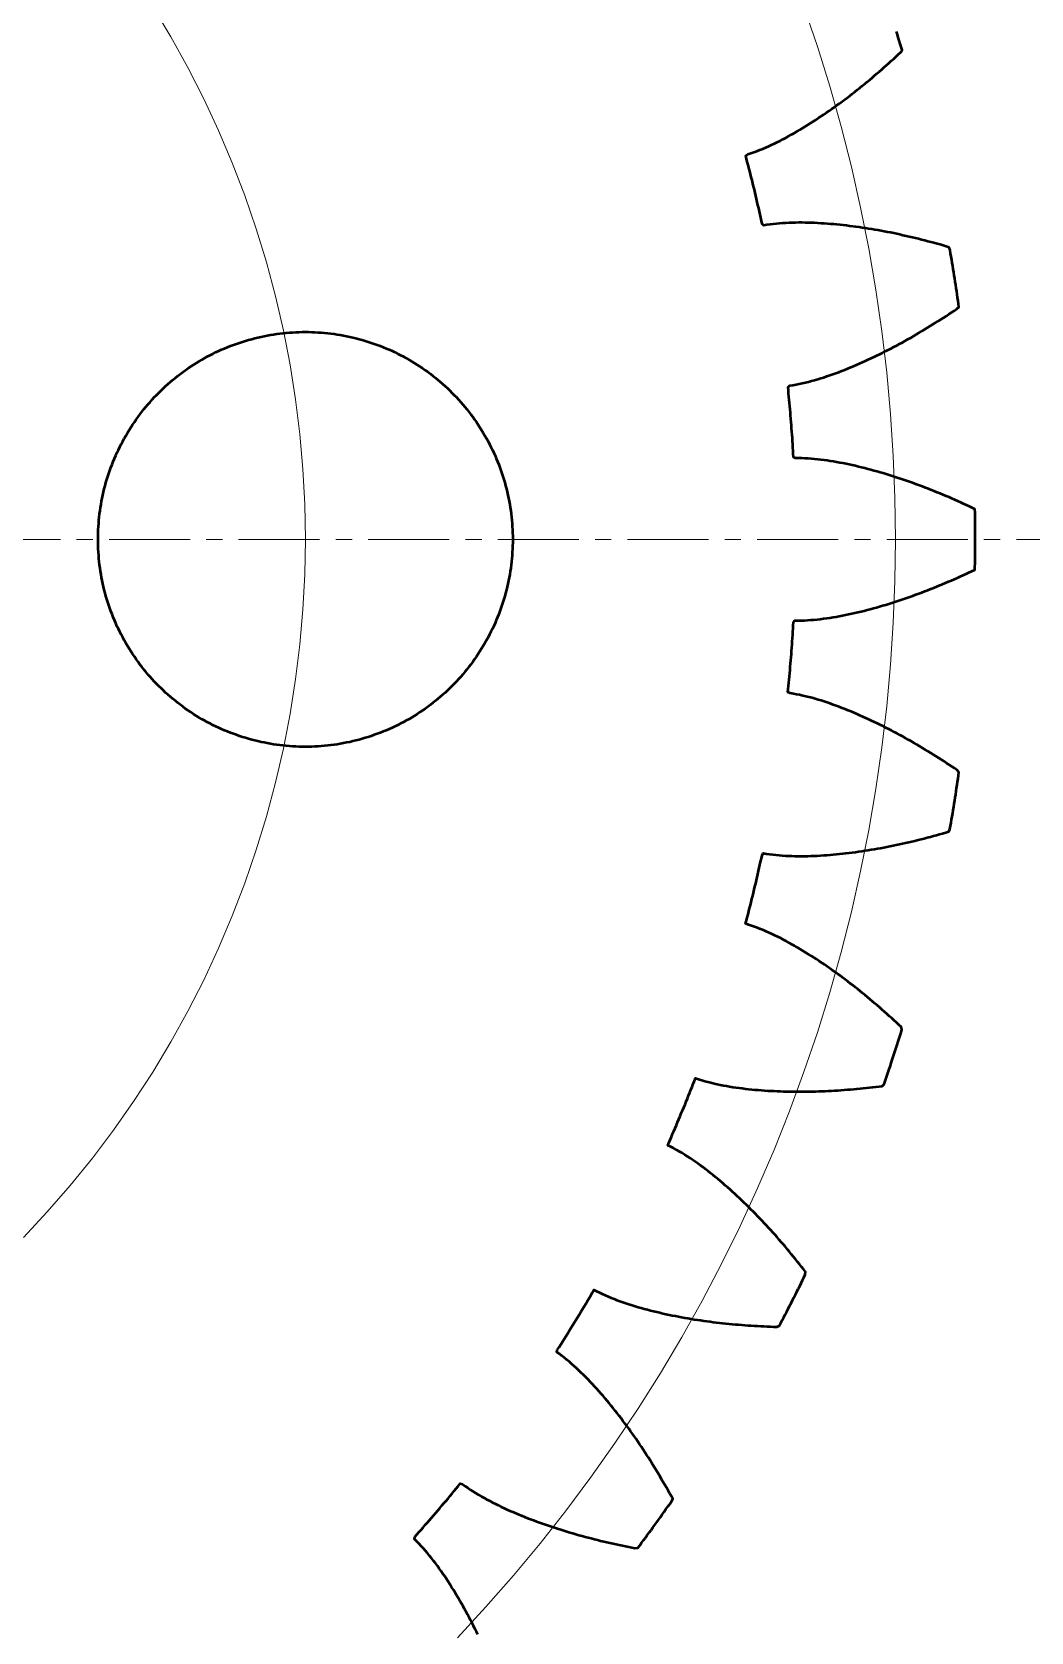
# Model space of a CAD drawing. Header units: millimetres. Extents: x 0 to 420, y 0 to 297.
# Drawn here: x 201.46 to 217.12, y 107.88 to 132.95 of the extents above; entities that cross this region are included whole.
import ezdxf

# ---------------------------------------------------------------- set-up
doc = ezdxf.new("R2010")
doc.units = ezdxf.units.MM
doc.linetypes.add('CENTER', pattern=[5.08, 3.175, -0.635, 0.635, -0.635])
doc.layers.add('AXIS', color=1, linetype='CENTER', lineweight=18)
doc.layers.add('VIS', color=7, linetype='CONTINUOUS', lineweight=50)

msp = doc.modelspace()

# ---------------------------------------------------------------- linework, layer by layer
at = {"layer": 'AXIS', "ltscale": 0.4}
for points in [[(205.75, 125), (205.74, 125.55), (205.712, 126.099), (205.664, 126.646), (205.597, 127.192), (205.511, 127.735), (205.406, 128.275), (205.282, 128.81), (205.14, 129.341), (204.979, 129.867), (204.8, 130.387), (204.603, 130.9), (204.388, 131.406), (204.156, 131.904), (203.906, 132.394), (203.64, 132.875), (203.357, 133.346)], [(215, 125), (214.991, 125.654), (214.966, 126.308), (214.923, 126.961), (214.863, 127.613), (214.786, 128.263), (214.692, 128.911), (214.581, 129.556), (214.454, 130.198), (214.309, 130.836), (214.148, 131.47), (213.97, 132.1), (213.776, 132.725), (213.566, 133.345)], [(160, 125), (220, 125)], [(201.33, 114.059), (201.705, 114.461), (202.065, 114.876), (202.411, 115.303), (202.742, 115.742), (203.057, 116.193), (203.357, 116.654), (203.64, 117.125), (203.906, 117.606), (204.156, 118.096), (204.388, 118.594), (204.603, 119.1), (204.8, 119.613), (204.979, 120.133), (205.14, 120.659), (205.282, 121.19), (205.406, 121.725), (205.511, 122.265), (205.597, 122.808), (205.664, 123.354), (205.712, 123.901), (205.74, 124.45), (205.75, 125)], [(208.134, 107.791), (208.579, 108.272), (209.01, 108.764), (209.429, 109.267), (209.834, 109.781), (210.225, 110.305), (210.603, 110.84), (210.967, 111.384), (211.316, 111.938), (211.651, 112.5), (211.97, 113.071), (212.275, 113.65), (212.565, 114.237), (212.839, 114.832), (213.097, 115.433), (213.34, 116.041), (213.566, 116.655), (213.776, 117.275), (213.97, 117.9), (214.148, 118.53), (214.309, 119.164), (214.454, 119.802), (214.581, 120.444), (214.692, 121.089), (214.786, 121.737), (214.863, 122.387), (214.923, 123.039), (214.966, 123.692), (214.991, 124.346), (215, 125)]]:
    msp.add_lwpolyline(points, dxfattribs=at)
at = {"layer": 'VIS'}
msp.add_lwpolyline([(208.453, 107.841), (208.431, 107.885), (208.409, 107.93), (208.386, 107.975), (208.363, 108.019), (208.341, 108.064), (208.317, 108.108), (208.294, 108.152), (208.27, 108.196), (208.246, 108.24), (208.222, 108.284), (208.197, 108.327), (208.172, 108.371), (208.147, 108.414), (208.121, 108.457), (208.096, 108.5), (208.07, 108.542), (208.043, 108.585), (208.017, 108.627), (207.99, 108.669), (207.962, 108.711), (207.935, 108.753), (207.907, 108.794), (207.878, 108.835), (207.849, 108.876), (207.82, 108.917), (207.79, 108.957), (207.76, 108.997), (207.729, 109.036), (207.698, 109.075), (207.666, 109.114), (207.634, 109.152), (207.601, 109.189), (207.567, 109.227), (207.534, 109.263), (207.499, 109.3), (207.463, 109.334), (207.464, 109.369), (207.498, 109.407), (207.531, 109.444), (207.564, 109.481), (207.597, 109.519), (207.63, 109.557), (207.663, 109.594), (207.696, 109.632), (207.728, 109.67), (207.761, 109.708), (207.794, 109.745), (207.826, 109.783), (207.859, 109.822), (207.891, 109.86), (207.923, 109.898), (207.955, 109.936), (207.987, 109.974), (208.02, 110.013), (208.051, 110.051), (208.083, 110.09), (208.115, 110.129), (208.147, 110.167), (208.178, 110.206), (208.215, 110.195), (208.255, 110.165), (208.296, 110.137), (208.338, 110.109), (208.38, 110.082), (208.423, 110.056), (208.465, 110.03), (208.509, 110.005), (208.552, 109.98), (208.596, 109.956), (208.64, 109.933), (208.684, 109.91), (208.729, 109.887), (208.774, 109.865), (208.819, 109.843), (208.864, 109.822), (208.91, 109.802), (208.956, 109.781), (209.001, 109.761), (209.047, 109.742), (209.094, 109.722), (209.14, 109.703), (209.186, 109.685), (209.233, 109.666), (209.279, 109.648), (209.326, 109.631), (209.373, 109.613), (209.42, 109.596), (209.467, 109.579), (209.514, 109.563), (209.561, 109.547), (209.609, 109.531), (209.656, 109.515), (209.704, 109.5), (209.752, 109.484), (209.799, 109.47), (209.847, 109.455), (209.895, 109.441), (209.943, 109.427), (209.991, 109.413), (210.039, 109.399), (210.087, 109.386), (210.136, 109.373), (210.184, 109.36), (210.232, 109.348), (210.281, 109.335), (210.329, 109.323), (210.378, 109.311), (210.427, 109.3), (210.475, 109.288), (210.524, 109.277), (210.573, 109.266), (210.622, 109.255), (210.671, 109.245), (210.72, 109.235), (210.768, 109.225), (210.818, 109.215), (210.867, 109.205), (210.916, 109.196), (210.961, 109.198), (210.991, 109.237), (211.021, 109.277), (211.051, 109.318), (211.08, 109.358), (211.11, 109.398), (211.14, 109.438), (211.169, 109.478), (211.199, 109.519), (211.228, 109.559), (211.258, 109.6), (211.287, 109.64), (211.316, 109.681), (211.345, 109.721), (211.374, 109.762), (211.403, 109.803), (211.432, 109.844), (211.461, 109.884), (211.49, 109.925), (211.508, 109.967), (211.484, 110.011), (211.459, 110.054), (211.435, 110.098), (211.41, 110.142), (211.386, 110.185), (211.361, 110.228), (211.335, 110.272), (211.31, 110.315), (211.285, 110.358), (211.259, 110.401), (211.233, 110.443), (211.207, 110.486), (211.18, 110.528), (211.154, 110.571), (211.127, 110.613), (211.1, 110.655), (211.073, 110.697), (211.045, 110.739), (211.018, 110.78), (210.99, 110.822), (210.962, 110.863), (210.933, 110.905), (210.905, 110.946), (210.876, 110.987), (210.847, 111.027), (210.818, 111.068), (210.789, 111.108), (210.759, 111.149), (210.729, 111.189), (210.699, 111.228), (210.668, 111.268), (210.638, 111.308), (210.607, 111.347), (210.576, 111.386), (210.544, 111.425), (210.513, 111.464), (210.481, 111.502), (210.448, 111.54), (210.416, 111.578), (210.383, 111.616), (210.35, 111.654), (210.317, 111.691), (210.283, 111.728), (210.25, 111.765), (210.215, 111.801), (210.181, 111.837), (210.146, 111.873), (210.11, 111.908), (210.074, 111.943), (210.038, 111.978), (210.002, 112.012), (209.965, 112.045), (209.927, 112.078), (209.889, 112.111), (209.851, 112.143), (209.812, 112.174), (209.772, 112.205), (209.733, 112.236), (209.691, 112.263), (209.699, 112.301), (209.726, 112.343), (209.753, 112.385), (209.78, 112.427), (209.807, 112.47), (209.833, 112.512), (209.86, 112.554), (209.887, 112.597), (209.913, 112.639), (209.939, 112.682), (209.966, 112.724), (209.992, 112.767), (210.018, 112.81), (210.044, 112.852), (210.07, 112.895), (210.095, 112.938), (210.121, 112.981), (210.147, 113.024), (210.172, 113.067), (210.198, 113.11), (210.223, 113.153), (210.248, 113.196), (210.273, 113.239), (210.314, 113.222), (210.359, 113.2), (210.404, 113.178), (210.45, 113.158), (210.496, 113.138), (210.542, 113.118), (210.588, 113.1), (210.635, 113.082), (210.682, 113.064), (210.729, 113.048), (210.776, 113.031), (210.823, 113.016), (210.871, 113), (210.919, 112.986), (210.967, 112.972), (211.015, 112.958), (211.063, 112.945), (211.111, 112.932), (211.16, 112.919), (211.208, 112.907), (211.257, 112.895), (211.306, 112.884), (211.354, 112.873), (211.403, 112.862), (211.452, 112.852), (211.501, 112.841), (211.55, 112.832), (211.599, 112.822), (211.648, 112.813), (211.697, 112.804), (211.747, 112.795), (211.796, 112.787), (211.845, 112.779), (211.895, 112.771), (211.944, 112.764), (211.994, 112.757), (212.043, 112.75), (212.093, 112.743), (212.142, 112.737), (212.192, 112.731), (212.242, 112.725), (212.291, 112.72), (212.341, 112.714), (212.391, 112.709), (212.441, 112.705), (212.49, 112.7), (212.54, 112.696), (212.59, 112.692), (212.64, 112.688), (212.69, 112.684), (212.74, 112.681), (212.79, 112.678), (212.84, 112.675), (212.889, 112.672), (212.939, 112.67), (212.989, 112.667), (213.039, 112.665), (213.089, 112.664), (213.139, 112.662), (213.179, 112.679), (213.202, 112.723), (213.225, 112.767), (213.249, 112.811), (213.272, 112.856), (213.295, 112.9), (213.318, 112.944), (213.341, 112.989), (213.364, 113.033), (213.386, 113.078), (213.409, 113.122), (213.432, 113.167), (213.454, 113.212), (213.477, 113.256), (213.499, 113.301), (213.521, 113.346), (213.543, 113.391), (213.565, 113.436), (213.587, 113.481), (213.589, 113.523), (213.559, 113.563), (213.528, 113.602), (213.497, 113.642), (213.466, 113.681), (213.434, 113.72), (213.403, 113.759), (213.371, 113.797), (213.339, 113.836), (213.307, 113.874), (213.275, 113.913), (213.243, 113.951), (213.21, 113.989), (213.178, 114.026), (213.145, 114.064), (213.112, 114.102), (213.078, 114.139), (213.045, 114.176), (213.011, 114.213), (212.977, 114.25), (212.943, 114.286), (212.909, 114.323), (212.875, 114.359), (212.84, 114.395), (212.805, 114.431), (212.77, 114.467), (212.735, 114.502), (212.7, 114.538), (212.664, 114.573), (212.628, 114.607), (212.592, 114.642), (212.556, 114.676), (212.519, 114.711), (212.482, 114.745), (212.446, 114.778), (212.408, 114.812), (212.371, 114.845), (212.333, 114.878), (212.296, 114.911), (212.258, 114.943), (212.219, 114.975), (212.181, 115.007), (212.142, 115.039), (212.103, 115.07), (212.064, 115.101), (212.024, 115.132), (211.984, 115.162), (211.944, 115.191), (211.904, 115.221), (211.863, 115.249), (211.821, 115.278), (211.78, 115.306), (211.738, 115.333), (211.696, 115.359), (211.653, 115.386), (211.61, 115.411), (211.567, 115.436), (211.523, 115.46), (211.479, 115.484), (211.433, 115.504), (211.447, 115.547), (211.467, 115.593), (211.487, 115.639), (211.507, 115.685), (211.527, 115.73), (211.546, 115.776), (211.566, 115.822), (211.585, 115.868), (211.605, 115.915), (211.624, 115.961), (211.643, 116.007), (211.663, 116.053), (211.682, 116.099), (211.701, 116.145), (211.719, 116.192), (211.738, 116.238), (211.757, 116.285), (211.775, 116.331), (211.794, 116.377), (211.812, 116.424), (211.83, 116.471), (211.849, 116.517), (211.868, 116.56), (211.915, 116.542), (211.963, 116.527), (212.011, 116.513), (212.059, 116.5), (212.107, 116.488), (212.156, 116.476), (212.205, 116.465), (212.254, 116.455), (212.303, 116.445), (212.352, 116.436), (212.401, 116.427), (212.45, 116.419), (212.5, 116.412), (212.549, 116.405), (212.599, 116.399), (212.649, 116.393), (212.698, 116.387), (212.748, 116.382), (212.798, 116.377), (212.848, 116.373), (212.898, 116.369), (212.947, 116.365), (212.997, 116.362), (213.047, 116.359), (213.097, 116.357), (213.147, 116.354), (213.197, 116.352), (213.247, 116.351), (213.297, 116.349), (213.347, 116.348), (213.397, 116.348), (213.447, 116.347), (213.497, 116.347), (213.547, 116.347), (213.597, 116.348), (213.647, 116.348), (213.697, 116.349), (213.747, 116.351), (213.797, 116.352), (213.847, 116.354), (213.897, 116.356), (213.947, 116.358), (213.997, 116.361), (214.047, 116.364), (214.097, 116.367), (214.146, 116.37), (214.196, 116.374), (214.246, 116.378), (214.296, 116.382), (214.346, 116.386), (214.396, 116.391), (214.445, 116.395), (214.495, 116.4), (214.545, 116.405), (214.595, 116.411), (214.644, 116.417), (214.694, 116.422), (214.744, 116.428), (214.793, 116.435), (214.824, 116.465), (214.84, 116.512), (214.856, 116.559), (214.872, 116.607), (214.888, 116.654), (214.904, 116.701), (214.92, 116.749), (214.935, 116.796), (214.951, 116.844), (214.966, 116.891), (214.982, 116.939), (214.997, 116.987), (215.012, 117.034), (215.027, 117.082), (215.042, 117.13), (215.057, 117.177), (215.072, 117.225), (215.087, 117.273), (215.102, 117.321), (215.088, 117.361), (215.051, 117.395), (215.015, 117.429), (214.978, 117.463), (214.941, 117.497), (214.904, 117.53), (214.867, 117.564), (214.829, 117.597), (214.792, 117.63), (214.754, 117.663), (214.717, 117.696), (214.679, 117.728), (214.64, 117.761), (214.602, 117.793), (214.564, 117.825), (214.525, 117.857), (214.486, 117.888), (214.448, 117.92), (214.409, 117.951), (214.369, 117.982), (214.33, 118.013), (214.29, 118.043), (214.251, 118.074), (214.211, 118.104), (214.171, 118.134), (214.131, 118.164), (214.09, 118.193), (214.05, 118.222), (214.009, 118.251), (213.968, 118.28), (213.927, 118.309), (213.886, 118.337), (213.844, 118.365), (213.803, 118.393), (213.761, 118.42), (213.719, 118.447), (213.677, 118.474), (213.634, 118.501), (213.592, 118.527), (213.549, 118.553), (213.506, 118.579), (213.463, 118.604), (213.42, 118.63), (213.377, 118.654), (213.333, 118.679), (213.289, 118.703), (213.245, 118.726), (213.201, 118.749), (213.156, 118.771), (213.111, 118.793), (213.066, 118.815), (213.02, 118.836), (212.975, 118.856), (212.929, 118.876), (212.882, 118.895), (212.836, 118.913), (212.789, 118.93), (212.742, 118.947), (212.695, 118.963), (212.651, 118.979), (212.664, 119.027), (212.676, 119.075), (212.689, 119.124), (212.701, 119.172), (212.714, 119.221), (212.726, 119.269), (212.738, 119.318), (212.75, 119.366), (212.762, 119.415), (212.774, 119.463), (212.786, 119.512), (212.798, 119.56), (212.809, 119.609), (212.821, 119.658), (212.832, 119.706), (212.843, 119.755), (212.854, 119.804), (212.865, 119.853), (212.876, 119.901), (212.887, 119.95), (212.898, 119.999), (212.908, 120.048), (212.928, 120.083), (212.977, 120.073), (213.026, 120.066), (213.076, 120.06), (213.126, 120.055), (213.175, 120.05), (213.225, 120.046), (213.275, 120.043), (213.325, 120.041), (213.375, 120.039), (213.425, 120.038), (213.475, 120.037), (213.525, 120.037), (213.575, 120.037), (213.625, 120.038), (213.675, 120.04), (213.725, 120.042), (213.775, 120.044), (213.825, 120.047), (213.875, 120.05), (213.925, 120.054), (213.975, 120.058), (214.024, 120.062), (214.074, 120.067), (214.124, 120.072), (214.174, 120.077), (214.223, 120.083), (214.273, 120.089), (214.323, 120.095), (214.372, 120.101), (214.422, 120.108), (214.471, 120.115), (214.521, 120.123), (214.57, 120.131), (214.619, 120.139), (214.669, 120.147), (214.718, 120.156), (214.767, 120.164), (214.816, 120.174), (214.865, 120.183), (214.914, 120.193), (214.963, 120.203), (215.012, 120.213), (215.061, 120.223), (215.11, 120.234), (215.159, 120.245), (215.208, 120.256), (215.256, 120.267), (215.305, 120.279), (215.354, 120.291), (215.402, 120.303), (215.451, 120.315), (215.499, 120.328), (215.547, 120.34), (215.596, 120.353), (215.644, 120.366), (215.692, 120.38), (215.74, 120.393), (215.788, 120.407), (215.836, 120.421), (215.855, 120.462), (215.863, 120.511), (215.872, 120.56), (215.88, 120.609), (215.889, 120.659), (215.897, 120.708), (215.905, 120.757), (215.913, 120.807), (215.921, 120.856), (215.929, 120.906), (215.936, 120.955), (215.944, 121.004), (215.952, 121.054), (215.959, 121.103), (215.967, 121.153), (215.974, 121.202), (215.981, 121.252), (215.988, 121.301), (215.995, 121.351), (215.967, 121.384), (215.925, 121.413), (215.884, 121.44), (215.842, 121.468), (215.8, 121.496), (215.759, 121.523), (215.717, 121.55), (215.674, 121.577), (215.632, 121.604), (215.59, 121.631), (215.547, 121.657), (215.505, 121.683), (215.462, 121.709), (215.419, 121.735), (215.376, 121.76), (215.333, 121.786), (215.29, 121.811), (215.247, 121.836), (215.203, 121.86), (215.159, 121.885), (215.116, 121.909), (215.072, 121.933), (215.028, 121.957), (214.984, 121.98), (214.94, 122.004), (214.895, 122.027), (214.851, 122.049), (214.806, 122.072), (214.761, 122.094), (214.716, 122.116), (214.671, 122.138), (214.626, 122.159), (214.581, 122.18), (214.535, 122.201), (214.49, 122.222), (214.444, 122.242), (214.398, 122.262), (214.352, 122.282), (214.306, 122.301), (214.26, 122.32), (214.213, 122.339), (214.167, 122.357), (214.12, 122.375), (214.073, 122.392), (214.026, 122.409), (213.979, 122.426), (213.932, 122.442), (213.884, 122.458), (213.837, 122.473), (213.789, 122.488), (213.741, 122.502), (213.693, 122.515), (213.644, 122.528), (213.596, 122.54), (213.547, 122.551), (213.498, 122.562), (213.449, 122.572), (213.4, 122.581), (213.351, 122.589), (213.315, 122.605), (213.32, 122.655), (213.325, 122.704), (213.33, 122.754), (213.334, 122.804), (213.339, 122.854), (213.344, 122.903), (213.348, 122.953), (213.352, 123.003), (213.356, 123.053), (213.361, 123.103), (213.365, 123.153), (213.368, 123.202), (213.372, 123.252), (213.376, 123.302), (213.379, 123.352), (213.383, 123.402), (213.386, 123.452), (213.39, 123.502), (213.393, 123.552), (213.396, 123.601), (213.399, 123.651), (213.401, 123.701), (213.423, 123.73), (213.473, 123.728), (213.523, 123.729), (213.573, 123.731), (213.623, 123.734), (213.673, 123.737), (213.723, 123.741), (213.773, 123.746), (213.822, 123.752), (213.872, 123.758), (213.922, 123.764), (213.971, 123.772), (214.021, 123.78), (214.07, 123.788), (214.119, 123.797), (214.168, 123.806), (214.217, 123.816), (214.266, 123.826), (214.315, 123.837), (214.364, 123.848), (214.412, 123.86), (214.461, 123.871), (214.509, 123.883), (214.558, 123.896), (214.606, 123.909), (214.655, 123.922), (214.703, 123.935), (214.751, 123.949), (214.799, 123.963), (214.847, 123.977), (214.895, 123.991), (214.942, 124.006), (214.99, 124.021), (215.038, 124.037), (215.085, 124.053), (215.132, 124.069), (215.18, 124.085), (215.227, 124.101), (215.274, 124.118), (215.321, 124.135), (215.368, 124.152), (215.415, 124.17), (215.461, 124.188), (215.508, 124.206), (215.555, 124.224), (215.601, 124.242), (215.648, 124.261), (215.694, 124.28), (215.74, 124.299), (215.786, 124.318), (215.832, 124.338), (215.878, 124.358), (215.924, 124.377), (215.97, 124.398), (216.015, 124.418), (216.061, 124.439), (216.106, 124.459), (216.152, 124.48), (216.197, 124.502), (216.242, 124.523), (216.246, 124.571), (216.247, 124.621), (216.248, 124.671), (216.249, 124.721), (216.249, 124.771), (216.249, 124.821), (216.25, 124.871), (216.25, 124.921), (216.25, 124.971), (216.25, 125.021), (216.25, 125.071), (216.25, 125.121), (216.249, 125.171), (216.249, 125.221), (216.249, 125.271), (216.248, 125.321), (216.247, 125.371), (216.247, 125.421), (216.246, 125.471), (216.205, 125.495), (216.159, 125.516), (216.114, 125.537), (216.069, 125.558), (216.023, 125.578), (215.977, 125.599), (215.932, 125.619), (215.886, 125.639), (215.84, 125.659), (215.794, 125.679), (215.748, 125.698), (215.702, 125.717), (215.655, 125.736), (215.609, 125.755), (215.563, 125.773), (215.516, 125.791), (215.469, 125.809), (215.423, 125.827), (215.376, 125.845), (215.329, 125.862), (215.282, 125.879), (215.235, 125.896), (215.188, 125.912), (215.14, 125.929), (215.093, 125.945), (215.045, 125.961), (214.998, 125.976), (214.95, 125.991), (214.903, 126.006), (214.855, 126.021), (214.807, 126.035), (214.759, 126.049), (214.711, 126.063), (214.663, 126.076), (214.614, 126.089), (214.566, 126.102), (214.518, 126.115), (214.469, 126.127), (214.42, 126.138), (214.372, 126.15), (214.323, 126.161), (214.274, 126.172), (214.225, 126.182), (214.176, 126.192), (214.127, 126.202), (214.078, 126.211), (214.029, 126.219), (213.979, 126.227), (213.93, 126.234), (213.88, 126.241), (213.831, 126.247), (213.781, 126.253), (213.731, 126.258), (213.682, 126.262), (213.632, 126.266), (213.582, 126.268), (213.532, 126.27), (213.482, 126.272), (213.432, 126.271), (213.402, 126.29), (213.399, 126.34), (213.396, 126.39), (213.393, 126.44), (213.39, 126.49), (213.387, 126.54), (213.384, 126.59), (213.38, 126.64), (213.377, 126.689), (213.373, 126.739), (213.369, 126.789), (213.365, 126.839), (213.361, 126.889), (213.357, 126.939), (213.353, 126.989), (213.349, 127.038), (213.344, 127.088), (213.34, 127.138), (213.335, 127.188), (213.33, 127.238), (213.326, 127.287), (213.321, 127.337), (213.316, 127.387), (213.342, 127.411), (213.392, 127.417), (213.441, 127.427), (213.49, 127.436), (213.539, 127.447), (213.588, 127.458), (213.636, 127.47), (213.685, 127.483), (213.733, 127.496), (213.781, 127.51), (213.829, 127.524), (213.876, 127.539), (213.924, 127.555), (213.971, 127.571), (214.018, 127.588), (214.066, 127.605), (214.112, 127.622), (214.159, 127.64), (214.206, 127.658), (214.252, 127.677), (214.298, 127.696), (214.344, 127.715), (214.39, 127.735), (214.436, 127.755), (214.482, 127.775), (214.528, 127.795), (214.573, 127.816), (214.618, 127.837), (214.664, 127.858), (214.709, 127.88), (214.754, 127.902), (214.799, 127.924), (214.843, 127.947), (214.888, 127.969), (214.932, 127.992), (214.976, 128.016), (215.021, 128.039), (215.065, 128.063), (215.108, 128.087), (215.152, 128.111), (215.196, 128.135), (215.239, 128.16), (215.283, 128.185), (215.326, 128.21), (215.369, 128.235), (215.412, 128.261), (215.455, 128.287), (215.498, 128.313), (215.54, 128.339), (215.583, 128.365), (215.625, 128.392), (215.667, 128.418), (215.71, 128.445), (215.752, 128.472), (215.793, 128.5), (215.835, 128.527), (215.877, 128.555), (215.918, 128.583), (215.96, 128.611), (215.996, 128.641), (215.989, 128.691), (215.982, 128.74), (215.975, 128.79), (215.968, 128.839), (215.96, 128.889), (215.953, 128.938), (215.945, 128.987), (215.938, 129.037), (215.93, 129.086), (215.922, 129.136), (215.914, 129.185), (215.906, 129.234), (215.898, 129.284), (215.89, 129.333), (215.882, 129.382), (215.873, 129.432), (215.865, 129.481), (215.856, 129.53), (215.844, 129.576), (215.796, 129.59), (215.748, 129.604), (215.7, 129.618), (215.652, 129.631), (215.604, 129.645), (215.555, 129.658), (215.507, 129.67), (215.459, 129.683), (215.41, 129.695), (215.362, 129.707), (215.313, 129.719), (215.265, 129.731), (215.216, 129.742), (215.167, 129.753), (215.118, 129.764), (215.069, 129.775), (215.021, 129.786), (214.972, 129.796), (214.923, 129.806), (214.874, 129.815), (214.824, 129.825), (214.775, 129.834), (214.726, 129.843), (214.677, 129.852), (214.628, 129.86), (214.578, 129.868), (214.529, 129.876), (214.479, 129.883), (214.43, 129.891), (214.38, 129.897), (214.331, 129.904), (214.281, 129.91), (214.232, 129.916), (214.182, 129.922), (214.132, 129.927), (214.082, 129.932), (214.033, 129.937), (213.983, 129.941), (213.933, 129.945), (213.883, 129.949), (213.833, 129.952), (213.783, 129.955), (213.733, 129.958), (213.683, 129.96), (213.633, 129.961), (213.583, 129.962), (213.533, 129.963), (213.483, 129.963), (213.433, 129.962), (213.383, 129.961), (213.334, 129.96), (213.284, 129.957), (213.234, 129.954), (213.184, 129.95), (213.134, 129.946), (213.084, 129.941), (213.035, 129.935), (212.985, 129.928), (212.936, 129.919), (212.91, 129.944), (212.9, 129.993), (212.889, 130.042), (212.878, 130.09), (212.867, 130.139), (212.856, 130.188), (212.845, 130.237), (212.834, 130.285), (212.822, 130.334), (212.811, 130.383), (212.799, 130.431), (212.788, 130.48), (212.776, 130.529), (212.764, 130.577), (212.752, 130.626), (212.74, 130.674), (212.728, 130.723), (212.716, 130.771), (212.703, 130.82), (212.691, 130.868), (212.678, 130.917), (212.666, 130.965), (212.653, 131.013), (212.686, 131.035), (212.734, 131.05), (212.781, 131.067), (212.828, 131.084), (212.875, 131.102), (212.921, 131.121), (212.967, 131.141), (213.013, 131.161), (213.058, 131.182), (213.103, 131.203), (213.148, 131.225), (213.193, 131.247), (213.238, 131.27), (213.282, 131.294), (213.326, 131.317), (213.369, 131.342), (213.413, 131.366), (213.456, 131.391), (213.499, 131.417), (213.542, 131.442), (213.585, 131.468), (213.627, 131.495), (213.67, 131.521), (213.712, 131.548), (213.754, 131.575), (213.796, 131.603), (213.837, 131.63), (213.879, 131.658), (213.92, 131.687), (213.961, 131.715), (214.002, 131.744), (214.043, 131.773), (214.083, 131.802), (214.124, 131.831), (214.164, 131.861), (214.204, 131.891), (214.244, 131.921), (214.284, 131.951), (214.323, 131.982), (214.363, 132.013), (214.402, 132.044), (214.441, 132.075), (214.48, 132.106), (214.519, 132.138), (214.557, 132.17), (214.596, 132.202), (214.634, 132.234), (214.672, 132.266), (214.71, 132.299), (214.748, 132.331), (214.786, 132.364), (214.823, 132.397), (214.861, 132.431), (214.898, 132.464), (214.935, 132.498), (214.972, 132.531), (215.009, 132.565), (215.045, 132.599), (215.082, 132.633), (215.104, 132.671), (215.089, 132.719), (215.075, 132.767), (215.06, 132.815), (215.045, 132.862), (215.03, 132.91), (215.015, 132.958)], dxfattribs=at)
msp.add_lwpolyline([(209, 125), (209, 124.95), (208.998, 124.9), (208.997, 124.85), (208.994, 124.8), (208.99, 124.75), (208.986, 124.7), (208.981, 124.65), (208.975, 124.601), (208.969, 124.551), (208.962, 124.501), (208.953, 124.452), (208.945, 124.403), (208.935, 124.354), (208.925, 124.305), (208.914, 124.256), (208.902, 124.207), (208.889, 124.159), (208.876, 124.111), (208.862, 124.063), (208.847, 124.015), (208.832, 123.967), (208.815, 123.92), (208.798, 123.873), (208.781, 123.826), (208.762, 123.779), (208.743, 123.733), (208.723, 123.687), (208.703, 123.642), (208.681, 123.596), (208.659, 123.551), (208.637, 123.507), (208.613, 123.462), (208.589, 123.419), (208.565, 123.375), (208.539, 123.332), (208.513, 123.289), (208.487, 123.247), (208.459, 123.205), (208.431, 123.163), (208.403, 123.122), (208.373, 123.082), (208.344, 123.041), (208.313, 123.002), (208.282, 122.962), (208.25, 122.924), (208.218, 122.885), (208.185, 122.848), (208.152, 122.81), (208.118, 122.774), (208.083, 122.738), (208.048, 122.702), (208.012, 122.667), (207.976, 122.632), (207.94, 122.598), (207.902, 122.565), (207.865, 122.532), (207.826, 122.5), (207.788, 122.468), (207.748, 122.437), (207.709, 122.406), (207.668, 122.377), (207.628, 122.347), (207.587, 122.319), (207.545, 122.291), (207.503, 122.263), (207.461, 122.237), (207.418, 122.211), (207.375, 122.185), (207.331, 122.161), (207.288, 122.137), (207.243, 122.113), (207.199, 122.091), (207.154, 122.069), (207.108, 122.047), (207.063, 122.027), (207.017, 122.007), (206.971, 121.988), (206.924, 121.969), (206.877, 121.952), (206.83, 121.935), (206.783, 121.918), (206.735, 121.903), (206.687, 121.888), (206.639, 121.874), (206.591, 121.861), (206.543, 121.848), (206.494, 121.836), (206.445, 121.825), (206.396, 121.815), (206.347, 121.805), (206.298, 121.797), (206.249, 121.788), (206.199, 121.781), (206.149, 121.775), (206.1, 121.769), (206.05, 121.764), (206, 121.76), (205.95, 121.756), (205.9, 121.753), (205.85, 121.752), (205.8, 121.75), (205.75, 121.75), (205.7, 121.75), (205.65, 121.752), (205.6, 121.753), (205.55, 121.756), (205.5, 121.76), (205.45, 121.764), (205.4, 121.769), (205.351, 121.775), (205.301, 121.781), (205.251, 121.788), (205.202, 121.797), (205.153, 121.805), (205.104, 121.815), (205.055, 121.825), (205.006, 121.836), (204.957, 121.848), (204.909, 121.861), (204.861, 121.874), (204.813, 121.888), (204.765, 121.903), (204.717, 121.918), (204.67, 121.935), (204.623, 121.952), (204.576, 121.969), (204.529, 121.988), (204.483, 122.007), (204.437, 122.027), (204.392, 122.047), (204.346, 122.069), (204.301, 122.091), (204.257, 122.113), (204.212, 122.137), (204.169, 122.161), (204.125, 122.185), (204.082, 122.211), (204.039, 122.237), (203.997, 122.263), (203.955, 122.291), (203.913, 122.319), (203.872, 122.347), (203.832, 122.377), (203.791, 122.406), (203.752, 122.437), (203.712, 122.468), (203.674, 122.5), (203.635, 122.532), (203.598, 122.565), (203.56, 122.598), (203.524, 122.632), (203.488, 122.667), (203.452, 122.702), (203.417, 122.738), (203.382, 122.774), (203.348, 122.81), (203.315, 122.848), (203.282, 122.885), (203.25, 122.924), (203.218, 122.962), (203.187, 123.002), (203.156, 123.041), (203.127, 123.082), (203.097, 123.122), (203.069, 123.163), (203.041, 123.205), (203.013, 123.247), (202.987, 123.289), (202.961, 123.332), (202.935, 123.375), (202.911, 123.419), (202.887, 123.462), (202.863, 123.507), (202.841, 123.551), (202.819, 123.596), (202.797, 123.642), (202.777, 123.687), (202.757, 123.733), (202.738, 123.779), (202.719, 123.826), (202.702, 123.873), (202.685, 123.92), (202.668, 123.967), (202.653, 124.015), (202.638, 124.063), (202.624, 124.111), (202.611, 124.159), (202.598, 124.207), (202.586, 124.256), (202.575, 124.305), (202.565, 124.354), (202.555, 124.403), (202.547, 124.452), (202.538, 124.501), (202.531, 124.551), (202.525, 124.601), (202.519, 124.65), (202.514, 124.7), (202.51, 124.75), (202.506, 124.8), (202.503, 124.85), (202.502, 124.9), (202.5, 124.95), (202.5, 125), (202.5, 125.05), (202.502, 125.1), (202.503, 125.15), (202.506, 125.2), (202.51, 125.25), (202.514, 125.3), (202.519, 125.35), (202.525, 125.399), (202.531, 125.449), (202.538, 125.499), (202.547, 125.548), (202.555, 125.597), (202.565, 125.646), (202.575, 125.695), (202.586, 125.744), (202.598, 125.793), (202.611, 125.841), (202.624, 125.889), (202.638, 125.937), (202.653, 125.985), (202.668, 126.033), (202.685, 126.08), (202.702, 126.127), (202.719, 126.174), (202.738, 126.221), (202.757, 126.267), (202.777, 126.313), (202.797, 126.358), (202.819, 126.404), (202.841, 126.449), (202.863, 126.493), (202.887, 126.538), (202.911, 126.581), (202.935, 126.625), (202.961, 126.668), (202.987, 126.711), (203.013, 126.753), (203.041, 126.795), (203.069, 126.837), (203.097, 126.878), (203.127, 126.918), (203.156, 126.959), (203.187, 126.998), (203.218, 127.038), (203.25, 127.076), (203.282, 127.115), (203.315, 127.152), (203.348, 127.19), (203.382, 127.226), (203.417, 127.262), (203.452, 127.298), (203.488, 127.333), (203.524, 127.368), (203.56, 127.402), (203.598, 127.435), (203.635, 127.468), (203.674, 127.5), (203.712, 127.532), (203.752, 127.563), (203.791, 127.594), (203.832, 127.623), (203.872, 127.653), (203.913, 127.681), (203.955, 127.709), (203.997, 127.737), (204.039, 127.763), (204.082, 127.789), (204.125, 127.815), (204.169, 127.839), (204.212, 127.863), (204.257, 127.887), (204.301, 127.909), (204.346, 127.931), (204.392, 127.953), (204.437, 127.973), (204.483, 127.993), (204.529, 128.012), (204.576, 128.031), (204.623, 128.048), (204.67, 128.065), (204.717, 128.082), (204.765, 128.097), (204.813, 128.112), (204.861, 128.126), (204.909, 128.139), (204.957, 128.152), (205.006, 128.164), (205.055, 128.175), (205.104, 128.185), (205.153, 128.195), (205.202, 128.203), (205.251, 128.212), (205.301, 128.219), (205.351, 128.225), (205.4, 128.231), (205.45, 128.236), (205.5, 128.24), (205.55, 128.244), (205.6, 128.247), (205.65, 128.248), (205.7, 128.25), (205.75, 128.25), (205.8, 128.25), (205.85, 128.248), (205.9, 128.247), (205.95, 128.244), (206, 128.24), (206.05, 128.236), (206.1, 128.231), (206.149, 128.225), (206.199, 128.219), (206.249, 128.212), (206.298, 128.203), (206.347, 128.195), (206.396, 128.185), (206.445, 128.175), (206.494, 128.164), (206.543, 128.152), (206.591, 128.139), (206.639, 128.126), (206.687, 128.112), (206.735, 128.097), (206.783, 128.082), (206.83, 128.065), (206.877, 128.048), (206.924, 128.031), (206.971, 128.012), (207.017, 127.993), (207.063, 127.973), (207.108, 127.953), (207.154, 127.931), (207.199, 127.909), (207.243, 127.887), (207.288, 127.863), (207.331, 127.839), (207.375, 127.815), (207.418, 127.789), (207.461, 127.763), (207.503, 127.737), (207.545, 127.709), (207.587, 127.681), (207.628, 127.653), (207.668, 127.623), (207.709, 127.594), (207.748, 127.563), (207.788, 127.532), (207.826, 127.5), (207.865, 127.468), (207.902, 127.435), (207.94, 127.402), (207.976, 127.368), (208.012, 127.333), (208.048, 127.298), (208.083, 127.262), (208.118, 127.226), (208.152, 127.19), (208.185, 127.152), (208.218, 127.115), (208.25, 127.076), (208.282, 127.038), (208.313, 126.998), (208.344, 126.959), (208.373, 126.918), (208.403, 126.878), (208.431, 126.837), (208.459, 126.795), (208.487, 126.753), (208.513, 126.711), (208.539, 126.668), (208.565, 126.625), (208.589, 126.581), (208.613, 126.538), (208.637, 126.493), (208.659, 126.449), (208.681, 126.404), (208.703, 126.358), (208.723, 126.313), (208.743, 126.267), (208.762, 126.221), (208.781, 126.174), (208.798, 126.127), (208.815, 126.08), (208.832, 126.033), (208.847, 125.985), (208.862, 125.937), (208.876, 125.889), (208.889, 125.841), (208.902, 125.793), (208.914, 125.744), (208.925, 125.695), (208.935, 125.646), (208.945, 125.597), (208.953, 125.548), (208.962, 125.499), (208.969, 125.449), (208.975, 125.399), (208.981, 125.35), (208.986, 125.3), (208.99, 125.25), (208.994, 125.2), (208.997, 125.15), (208.998, 125.1), (209, 125.05)], close=True, dxfattribs=at)

doc.saveas('drawing.dxf')
